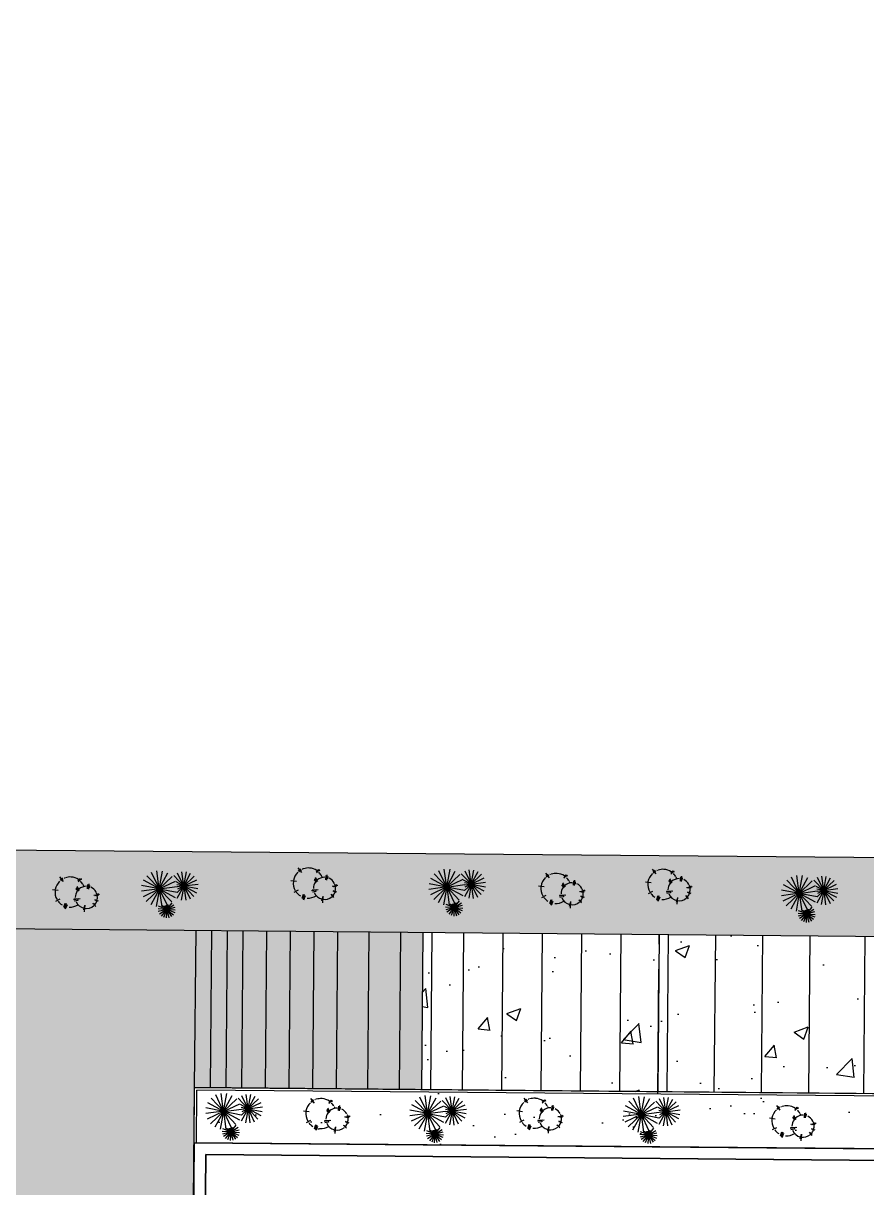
# Model space of a CAD drawing. Header units: millimetres. Extents: x 793 to 3159, y 750 to 2095.
# Drawn here: x 1218.72 to 1229.44, y 1029.66 to 1044.45 of the extents above; entities that cross this region are included whole.
import ezdxf

# ---------------------------------------------------------------- set-up
doc = ezdxf.new("R2010")
doc.units = ezdxf.units.MM
doc.linetypes.add('CENTER', pattern=[50.8, 31.75, -6.35, 6.35, -6.35])
doc.linetypes.add('CONTINUA', pattern=[0])
for name, color, linetype in [('A-BANQUETA', 8, 'Continuous'), ('A-PISOS', 252, 'Continuous'), ('A-PROY', 252, 'Continuous'), ('A-TEXTO', 2, 'Continuous'), ('A-VEGETACION', 65, 'Continuous')]:
    doc.layers.add(name, color=color, linetype=linetype)
doc.layers.add('JUNTA DE AISLAMIENTO', color=7, linetype='Continuous', true_color=0x22d6dd)
doc.layers.add('JUNTA DE CONTROL', color=7, linetype='Continuous', true_color=0xf43e0b)
doc.styles.get("Standard").update_dxf_attribs({"font": 'arial.ttf'})
doc.linetypes.add('RAYACONTX', pattern='A,0.8,["X",Standard,S=0.08,R=0,X=0.025,Y=-0.04],0', length=0.8)
pattern_1 = [(90, (-2174.8441, -711.9263), (-0.508, 0.508), [1.524, -0.508]), (180, (-2174.8441, -711.4183), (-0.508, 0.508), [1.524, -0.508])]

# ---------------------------------------------------------------- blocks, each defined once
blk = doc.blocks.new('A$C15914C01')
at = {"layer": 'A-PISOS', "linetype": 'CONTINUA', "ltscale": 0.5}
h = blk.add_hatch(dxfattribs=at)
h.set_pattern_fill('AR-CONC', color=250, scale=0.01)
h.set_pattern_definition([(50, (-2174.8441, -711.9263), (1.8218467, -0.1593909), [0.1905, -2.0955]), (355, (-2174.8441, -711.9263), (-0.3524342, 1.9105685), [0.1524, -1.6764058]), (100.451445, (-2174.6923, -711.9396), (1.4694125, 1.7511775), [0.1619001, -1.7809024]), (46.1842, (-2174.844, -711.4183), (2.7107904, -0.4204233), [0.28575, -3.14325]), (96.63556, (-2174.6182, -711.4533), (2.3740413, 2.4742612), [0.2428502, -2.671356]), (351.18415, (-2174.844, -711.4183), (2.3740413, 2.4742612), [0.2285997, -2.5145973]), (21, (-2174.5901, -711.5453), (1.5161439, -1.022652), [0.1905, -2.0955]), (326, (-2174.5901, -711.5453), (0.6180203, 1.8418797), [0.1524, -1.6764]), (71.451445, (-2174.4638, -711.6305), (2.1341642, 0.8192277), [0.1619001, -1.7808994]), (37.5, (-2174.8441, -711.9263), (0.03088603, 0.84555039), [0, -1.65608, 0, -1.7018, 0, -1.68275]), (7.5, (-2174.8441, -711.9263), (0.66819663, 1.00180575), [0, -0.97028, 0, -1.61798, 0, -0.64135]), (327.5, (-2175.4105, -711.9263), (1.35590595, -0.05728744), [0, -0.635, 0, -1.9812, 0, -2.6289]), (317.5, (-2175.6645, -711.9263), (1.4812918, 0.2542649), [0, -0.8255, 0, -1.31572, 0, -1.8669])])
h.paths.add_polyline_path([(43.817, 41.579), (52.817, 41.579), (52.817, 43.579), (43.817, 43.579)])
edge = h.paths.add_edge_path()
edge.add_line((64.825, 43.577), (58.817, 43.578))
edge.add_line((58.817, 43.578), (58.817, 41.577))
edge.add_line((58.817, 41.577), (77.968, 41.577))
edge.add_line((77.968, 41.577), (77.968, 41.149))
edge.add_line((77.968, 41.149), (82.817, 41.062))
edge.add_line((82.817, 41.062), (82.817, 42.762))
edge.add_line((82.817, 42.762), (82.817, 47.185))
edge.add_line((82.817, 47.185), (82.669, 47.185))
edge.add_line((82.669, 47.185), (82.67, 52.586))
edge.add_line((82.67, 52.586), (81.652, 52.586))
edge.add_arc((81.635, 54.586), 2, 157.4151, 270.4964, ccw=False)
edge.add_line((79.788, 55.354), (75.741, 55.319))
edge.add_line((75.741, 55.319), (74.026, 52.995))
edge.add_arc((72.719, 54.509), 2, 270.4964, 310.8129, ccw=False)
edge.add_line((72.736, 52.509), (70.742, 52.492))
edge.add_arc((70.759, 50.492), 2, 90.4964, 144.5108)
edge.add_arc((68.757, 46.667), 5, -87.2597, 85.7203, ccw=False)
edge.add_arc((68.757, 46.667), 5, 218.1661, 272.7511, ccw=False)
h = blk.add_hatch(dxfattribs=at)
h.set_pattern_fill('AR-HBONE', color=250, scale=0.005, angle=45)
h.set_pattern_definition(pattern_1)
h.paths.add_polyline_path([(40.817, 40.847), (37.817, 40.847), (37.817, 38.024), (37.817, 37.649), (39.028, 37.649), (40.817, 37.847)])
h.paths.add_polyline_path([(40.817, 37.847), (39.028, 37.649), (39.028, 34.847), (40.817, 34.847)])
h.paths.add_polyline_path([(40.817, 34.832), (39.028, 34.832), (39.028, 28.847), (40.817, 28.847)])
h.paths.add_polyline_path([(40.817, 28.847), (39.028, 28.847), (39.028, 25.847), (40.817, 25.847)])
h.paths.add_polyline_path([(40.817, 25.847), (39.028, 25.847), (39.028, 22.847), (40.817, 22.847)])
h.paths.add_polyline_path([(40.817, 22.847), (39.028, 22.847), (39.028, 19.847), (40.817, 19.847)])
h.paths.add_polyline_path([(40.817, 19.847), (39.028, 19.847), (39.028, 16.847), (40.817, 16.847)])
h.paths.add_polyline_path([(40.817, 16.847), (39.028, 16.847), (39.028, 13.847), (40.817, 13.847)])
h.paths.add_polyline_path([(40.817, 13.847), (39.028, 13.847), (39.028, 10.847), (40.817, 10.847)])
h.paths.add_polyline_path([(40.817, 10.847), (39.028, 10.847), (39.028, 7.847), (40.817, 7.847)])
h.paths.add_polyline_path([(40.817, 7.847), (39.028, 7.847), (39.028, 4.279), (40.817, 4.847)])
h.paths.add_polyline_path([(40.817, 1.847), (37.817, 1.847), (37.817, -1.153), (40.817, -1.153)])
h.paths.add_polyline_path([(40.817, -1.153), (37.817, -1.153), (37.817, -4.153), (40.817, -4.153)])
h.paths.add_polyline_path([(40.817, -4.153), (37.817, -4.153), (37.817, -7.153), (40.817, -7.153)])
h.paths.add_polyline_path([(40.817, -7.153), (37.817, -7.153), (37.817, -10.153), (40.817, -10.153)])
h.paths.add_polyline_path([(40.817, -10.153), (37.817, -10.153), (37.817, -13.153), (40.817, -13.153)])
h.paths.add_polyline_path([(40.817, -13.855), (40.817, -13.153), (37.817, -13.153), (37.817, -16.153), (39.708, -16.153), (39.708, -13.855)])
h.paths.add_polyline_path([(39.708, -16.153), (37.817, -16.153), (37.817, -19.153), (39.708, -19.153)])
h.paths.add_polyline_path([(39.618, -19.153), (37.817, -19.153), (37.817, -22.153), (39.618, -22.153)])
h.paths.add_polyline_path([(39.62, -22.153), (37.817, -22.153), (37.817, -25.153), (39.62, -25.153)])
h.paths.add_polyline_path([(39.618, -25.153), (37.817, -25.153), (37.817, -28.153), (39.618, -28.153)])
h.paths.add_polyline_path([(39.618, -28.153), (37.817, -28.153), (37.817, -31.153), (39.618, -31.153)])
h.paths.add_polyline_path([(39.618, -31.153), (37.817, -31.153), (37.817, -34.153), (39.618, -34.153)])
h.paths.add_polyline_path([(39.618, -34.153), (37.817, -34.153), (37.817, -35.102), (39.618, -35.102)])
h.paths.add_polyline_path([(40.817, -45.957), (37.817, -45.957), (37.817, -49.361), (38.327, -48.895), (38.733, -49.153), (39.171, -49.432), (40.817, -49.153)])
h.paths.add_polyline_path([(40.817, -49.153), (39.171, -49.432), (38.882, -50.35), (40.822, -50.354)])
h.paths.add_polyline_path([(40.817, 43.58), (37.817, 43.58), (37.817, 40.847), (40.817, 40.847)])
h.paths.add_polyline_path([(38.79, 4.279), (38.79, 3.656), (37.817, 3.656), (37.817, 1.847), (40.817, 1.847), (40.817, 4.847), (39.028, 4.279)])
h = blk.add_hatch(dxfattribs=at)
h.set_pattern_fill('AR-HBONE', color=250, scale=0.005, angle=45)
h.set_pattern_definition(pattern_1)
h.paths.add_polyline_path([(43.817, -45.957), (40.817, -45.957), (40.822, -50.34), (43.822, -50.368)])
h.paths.add_polyline_path([(40.929, -0.996), (40.932, 4.01), (40.936, 41.58), (43.817, 41.579), (43.817, 43.579), (40.817, 43.579), (40.817, -13.855), (43.817, -13.855), (43.817, -6.705), (41.128, -6.705), (41.128, -4.905), (43.817, -4.905), (43.817, -3.605), (43.817, -0.996)])
at = {"layer": 'A-PISOS', "color": 250, "linetype": 'CONTINUA', "ltscale": 0.5}
for p, q in [((43.817, 43.579), (43.817, 41.579)), ((46.817, 43.579), (46.817, 41.579))]:
    blk.add_line(p, q, dxfattribs=at)
blk = doc.blocks.new('AR11')
at = {"color": 0, "linetype": 'ByBlock'}
for p, q in [((0.005, 0.141), (-0.09, 0.432)), ((0.003, 0.141), (0.097, 0.432)), ((0.004, 0.141), (0.004, 0.446)), ((0.007, 0.143), (-0.284, 0.237)), ((0.006, 0.142), (-0.241, 0.322)), ((0.006, 0.142), (-0.174, 0.389)), ((0.001, 0.142), (0.248, 0.322)), ((0.001, 0.143), (0.291, 0.237)), ((0.002, 0.142), (0.182, 0.389)), ((-0.24, -0.129), (-0.302, 0.003)), ((0.007, 0.144), (-0.298, 0.144)), ((0.007, 0.145), (-0.284, 0.051)), ((-0.241, -0.129), (-0.259, 0.016)), ((0.006, 0.146), (-0.241, -0.034)), ((0.006, 0.146), (-0.174, -0.101)), ((0.005, 0.147), (-0.09, -0.144)), ((0.001, 0.146), (0.248, -0.034)), ((0.001, 0.145), (0.291, 0.051)), ((0.001, 0.144), (0.306, 0.144)), ((0.002, 0.146), (0.182, -0.101)), ((0.003, 0.147), (0.097, -0.144)), ((0.004, 0.147), (0.004, -0.158)), ((0.239, -0.197), (0.314, 0.034)), ((-0.24, -0.128), (-0.384, -0.146)), ((-0.24, -0.128), (-0.383, -0.101)), ((-0.24, -0.127), (-0.372, -0.189)), ((-0.24, -0.129), (-0.368, -0.058)), ((-0.24, -0.127), (-0.347, -0.227)), ((-0.24, -0.129), (-0.34, -0.022)), ((-0.24, -0.127), (-0.311, -0.255)), ((-0.241, -0.127), (-0.268, -0.27)), ((-0.242, -0.129), (-0.207, -0.066)), ((-0.242, -0.129), (-0.193, -0.083)), ((-0.242, -0.129), (-0.178, -0.098)), ((-0.242, -0.128), (-0.153, -0.117)), ((-0.242, -0.127), (-0.114, -0.198)), ((-0.242, -0.127), (-0.142, -0.233)), ((-0.242, -0.127), (-0.18, -0.259)), ((-0.242, -0.128), (-0.099, -0.155)), ((-0.241, -0.129), (-0.223, -0.037)), ((-0.241, -0.126), (-0.223, -0.271)), ((0.243, -0.195), (-0.001, -0.195)), ((0.242, -0.194), (0.011, -0.269)), ((0.242, -0.193), (0.045, -0.336)), ((0.242, -0.196), (0.093, -0.147)), ((0.242, -0.193), (0.099, -0.39)), ((0.242, -0.196), (0.145, -0.126)), ((0.241, -0.193), (0.166, -0.424)), ((0.242, -0.197), (0.176, -0.107)), ((0.241, -0.197), (0.204, -0.085)), ((0.238, -0.196), (0.435, -0.053)), ((0.238, -0.196), (0.469, -0.121)), ((0.238, -0.193), (0.435, -0.336)), ((0.238, -0.194), (0.469, -0.269)), ((0.238, -0.195), (0.481, -0.195)), ((0.239, -0.197), (0.382, 0)), ((0.239, -0.193), (0.314, -0.424)), ((0.239, -0.193), (0.382, -0.39)), ((0.24, -0.197), (0.24, -0.048)), ((0.24, -0.192), (0.24, -0.436))]:
    blk.add_line(p, q, dxfattribs=at)
blk = doc.blocks.new('AR12')
at = {"color": 0, "linetype": 'ByBlock'}
for p, q in [((-0.2, 0.29), (-0.282, 0.394)), ((-0.241, 0.306), (-0.271, 0.342)), ((-0.208, 0.333), (-0.241, 0.374)), ((0.177, 0.361), (0.128, 0.303)), ((0.131, 0.284), (0.205, 0.361)), ((0.21, 0.336), (0.139, 0.314)), ((-0.317, 0.087), (-0.446, 0.104)), ((0.139, 0.068), (0.082, 0.126)), ((0.147, 0.079), (0.087, 0.145)), ((0.164, 0.085), (0.109, 0.175)), ((0.347, 0.123), (0.355, 0.224)), ((0.371, 0.12), (0.38, 0.238)), ((0.39, 0.15), (0.396, 0.202)), ((0.593, 0.011), (0.503, -0.033)), ((-0.282, -0.107), (-0.38, -0.159)), ((-0.17, -0.205), (-0.197, -0.301)), ((-0.156, -0.227), (-0.175, -0.282)), ((-0.17, -0.312), (-0.134, -0.2)), ((-0.12, -0.241), (-0.161, -0.334)), ((0.175, -0.099), (0.024, -0.126)), ((0.139, -0.099), (0.033, -0.11)), ((0.123, -0.14), (0.041, -0.156)), ((0.115, -0.096), (0.123, -0.14)), ((0.259, -0.353), (0.287, -0.252)), ((0.281, -0.246), (0.268, -0.397)), ((0.53, -0.274), (0.467, -0.203)), ((0.527, -0.252), (0.467, -0.211)), ((0.615, -0.006), (0.486, -0.025)), ((0.595, -0.156), (0.511, -0.123)), ((0.579, -0.159), (0.516, -0.134)), ((0.59, -0.03), (0.53, -0.033))]:
    blk.add_line(p, q, dxfattribs=at)
for centre, radius, start, end in [((-0.051, 0.052), 0.341, 133.9023, 170.9083), ((-0.051, 0.052), 0.341, 110.5848, 113.4415), ((-0.051, 0.052), 0.341, 85.4466, 108.1043), ((-0.051, 0.052), 0.341, 55.7905, 85.1516), ((-0.051, 0.052), 0.341, 29.56, 45.4882), ((-0.051, 0.052), 0.341, 173.4791, 209.8509), ((0.317, -0.069), 0.251, 144.6692, 180), ((0.317, -0.069), 0.251, 88.3165, 133.3427), ((-0.051, 0.052), 0.341, 23.3877, 28.0838), ((0.317, -0.069), 0.251, 28.5689, 65.1111), ((0.317, -0.069), 0.251, 24.8452, 26.0197), ((0.317, -0.069), 0.251, 19.0384, 22.969), ((-0.051, 0.052), 0.341, 217.1016, 238.1203), ((-0.051, 0.052), 0.341, 266.0534, 302.0966), ((0.317, -0.069), 0.251, 201.6095, 257.48), ((0.317, -0.069), 0.251, 259.8157, 312.3368), ((0.317, -0.069), 0.251, 320.806, 341.3595), ((0.317, -0.069), 0.251, 344.2992, 6.6592)]:
    blk.add_arc(centre, radius, start, end, dxfattribs=at)
blk = doc.blocks.new('A$C3E6A45EC')
at = {"layer": 'JUNTA DE CONTROL', "linetype": 'CENTER', "ltscale": 0.05}
blk.add_line((47.423, 42.066), (47.441, 44.096), dxfattribs=at)

msp = doc.modelspace()

# ---------------------------------------------------------------- hatches: boundary and pattern name
at = {"layer": 'A-VEGETACION', "linetype": 'CONTINUA'}
h = msp.add_hatch(dxfattribs=at)
h.set_pattern_fill('AR-SAND', color=256, scale=0.02, angle=0.534047)
h.set_pattern_definition([(38.034047, (-995.446, 276.85925), (-0.04112262, 0.97848569), [0, -0.77216, 0, -0.8636, 0, -0.8255]), (8.034047, (-995.446, 276.8592), (0.8856448, 1.4419677), [0, -0.41656, 0, -0.69596, 0, -0.2667]), (328.034047, (-996.0708, 276.8534), (1.58188923, 0.0176195), [0, -0.254, 0, -0.9144, 0, -1.1938]), (318.034047, (-996.0708, 276.8534), (1.5228908, 0.4600731), [0, -0.127, 0, -0.59944, 0, -0.6858])])
edge = h.paths.add_edge_path()
edge.add_arc((1215.4348, 1035.02215), 2.04371, 176.718998, 270.626033, ccw=False)
edge.add_line((1213.39443, 1035.13912), (1213.6589, 1061.01063))
edge.add_arc((1211.6589, 1061.01063), 2, 0, 88.761636)
edge.add_line((1211.70213, 1063.01016), (1214.6771, 1062.94585))
edge.add_line((1214.6771, 1062.94585), (1214.42531, 1035.9702))
edge.add_arc((1216.4255, 1035.97039), 2.00019, 180.00541, 269.492986)
edge.add_line((1216.4078, 1033.97027), (1248.7444, 1033.68717))
edge.add_line((1248.7444, 1033.68717), (1248.74768, 1032.68737))
edge.add_line((1248.74768, 1032.68737), (1215.45713, 1032.97856))
h = msp.add_hatch(dxfattribs=at)
h.set_pattern_fill('AR-SAND', color=256, scale=0.02, angle=0.032442)
h.set_pattern_definition([(37.53244, (-1001.5859, 296.5847), (-0.03255485, 0.9788082), [0, -0.77216, 0, -0.8636, 0, -0.8255]), (7.53244, (-1001.5859, 296.5847), (0.89823466, 1.434159), [0, -0.41656, 0, -0.69596, 0, -0.2667]), (327.53244, (-1002.2107, 296.5844), (1.58198286, 0.00377012), [0, -0.254, 0, -0.9144, 0, -1.1938]), (317.53244, (-1002.2107, 296.5844), (1.5268602, 0.44672325), [0, -0.127, 0, -0.59944, 0, -0.6858])])
h.paths.add_polyline_path([(1220.92442, 1030.23059), (1257.70301, 1029.9086), (1257.70888, 1030.57857), (1220.93029, 1030.90056)])

# ---------------------------------------------------------------- linework, layer by layer
at = {"color": 250, "linetype": 'CONTINUA', "ltscale": 0.5}
for p, q in [((1220.90055, 1030.93082, 168.38412), (1220.91806, 1032.93075, 168.38412)), ((1220.90055, 1030.93082, 168.38412), (1220.91806, 1032.93075, 168.38412)), ((1221.10054, 1030.92907, 168.38412), (1221.11805, 1032.929, 168.38412)), ((1221.10054, 1030.92907, 168.38412), (1221.11805, 1032.929, 168.38412)), ((1221.30053, 1030.92732, 168.38412), (1221.31804, 1032.92725, 168.38412)), ((1221.50053, 1030.92557, 168.38412), (1221.51804, 1032.9255, 168.38412)), ((1221.80052, 1030.92295, 168.38412), (1221.81802, 1032.92287, 168.38412)), ((1222.1005, 1030.92032, 168.38412), (1222.11801, 1032.92024, 168.38412)), ((1222.40049, 1030.91769, 168.38412), (1222.418, 1032.91762, 168.38412)), ((1222.70048, 1030.91507, 168.38412), (1222.71799, 1032.91499, 168.38412)), ((1223.10047, 1030.91156, 168.38412), (1223.11798, 1032.91149, 168.38412)), ((1223.50045, 1030.90806, 168.38412), (1223.51796, 1032.90799, 168.38412)), ((1223.90044, 1030.90456, 168.38412), (1223.91794, 1032.90448, 168.38412)), ((1224.30042, 1030.90106, 168.38412), (1224.31793, 1032.90098, 168.38412)), ((1224.30042, 1030.90106, 168.38412), (1224.31793, 1032.90098, 168.38412)), ((1224.30042, 1030.90106, 168.38412), (1224.31793, 1032.90098, 168.38412)), ((1224.30042, 1030.90106, 168.38412), (1224.31793, 1032.90098, 168.38412)), ((1224.8004, 1030.89668, 168.38412), (1224.81791, 1032.89661, 168.38412)), ((1224.8004, 1030.89668, 168.38412), (1224.81791, 1032.89661, 168.38412)), ((1225.30038, 1030.8923, 168.38412), (1225.31789, 1032.89223, 168.38412)), ((1225.80036, 1030.88793, 168.38412), (1225.81787, 1032.88785, 168.38412)), ((1226.30034, 1030.88355, 168.38412), (1226.31785, 1032.88347, 168.38412)), ((1226.90032, 1030.8783, 168.38412), (1226.91783, 1032.87822, 168.38412)), ((1226.90032, 1030.8783, 168.38412), (1226.91783, 1032.87822, 168.38412)), ((1227.5003, 1030.87304, 168.38412), (1227.51781, 1032.87297, 168.38412)), ((1228.10027, 1030.86779, 168.38412), (1228.11778, 1032.86772, 168.38412)), ((1228.10027, 1030.86779, 168.38412), (1228.11778, 1032.86772, 168.38412)), ((1228.70025, 1030.86254, 168.38412), (1228.71776, 1032.86246, 168.38412)), ((1229.40022, 1030.85641, 168.38412), (1229.41773, 1032.85633, 168.38412))]:
    msp.add_line(p, q, dxfattribs=at)
at = {"layer": 'A-BANQUETA', "linetype": 'CONTINUA', "ltscale": 0.5}
for p, q in [((1216.4078, 1033.97027, 293.72089), (1248.7444, 1033.68717, 293.72089)), ((1215.39851, 1032.97907, 293.72089), (1248.73557, 1032.68721, 293.72089)), ((1220.89442, 1030.23085, 168.38412), (1220.90055, 1030.93082, 168.38412)), ((1257.73914, 1030.60831, 168.38412), (1220.90055, 1030.93082, 168.38412)), ((1220.92442, 1030.23059, 168.38412), (1220.93029, 1030.90056, 168.38412)), ((1257.70888, 1030.57857, 168.38412), (1220.93029, 1030.90056, 168.38412))]:
    msp.add_line(p, q, dxfattribs=at)
at = {"layer": 'A-PROY', "linetype": 'CONTINUA', "ltscale": 0.5}
for p, q in [((1220.89442, 1030.23085, 168.38412), (1220.57164, 993.36226, 168.38412)), ((1257.73301, 1029.90833, 168.38412), (1220.89442, 1030.23085, 168.38412))]:
    msp.add_line(p, q, dxfattribs=at)
at = {"layer": 'A-PROY', "linetype": 'CONTINUA', "ltscale": 0.5, "elevation": 168.38412}
for points in [[(1235.99866, 993.2272), (1220.57164, 993.36226), (1220.89442, 1030.23085), (1257.73301, 1029.90833), (1257.41023, 993.03975), (1241.98321, 993.17481)], [(1241.98321, 993.17481), (1257.41023, 993.03975), (1257.73301, 1029.90833), (1220.89442, 1030.23085), (1220.57164, 993.36226), (1235.99866, 993.2272)], [(1235.99858, 993.37721), (1220.72295, 993.51095), (1221.0431, 1030.07954), (1257.5817, 1029.75965), (1257.26155, 993.19105), (1241.98592, 993.32479)], [(1237.9844, 993.35982), (1238.99225, 993.351), (1239.3124, 1029.9196), (1221.0431, 1030.07954), (1220.72295, 993.51095), (1235.99858, 993.37721)]]:
    msp.add_lwpolyline(points, dxfattribs=at)
at = {"layer": 'JUNTA DE AISLAMIENTO', "linetype": 'RAYACONTX', "elevation": 380.20176}
msp.add_lwpolyline([(1329.00633, 987.40767), (1220.52782, 988.35738), (1220.90055, 1030.93082), (1257.73914, 1030.60831), (1257.38346, 989.9347), (1266.47583, 989.85507), (1266.81794, 1028.93844), (1266.21796, 1028.9437), (1266.22323, 1029.54368), (1265.62325, 1029.54894), (1265.62911, 1030.14891), (1265.02853, 1030.15418), (1265.04345, 1031.85411), (1263.84349, 1031.86464), (1263.88121, 1036.16447), (1262.68125, 1036.175), (1262.7287, 1041.58454)], dxfattribs=at)

# ---------------------------------------------------------------- block references
at = {"layer": 'A-TEXTO', "linetype": 'CONTINUA', "ltscale": 0.5}
msp.add_blockref('A$C3E6A45EC', (1179.3582, 988.78314, 293.72089), dxfattribs=at)
at = {"layer": 'A-VEGETACION', "linetype": 'ByBlock'}
for name, p, xscale, yscale, zscale, rotation in [('AR11', (1220.54684, 1033.40287, 293.72089), 0.7577890717806587, 0.7577890717806587, 0.7577890717806587, 61.77569230147143), ('AR11', (1224.19785, 1033.42607, 293.72089), 0.7577890717806587, 0.7577890717806587, 0.7577890717806587, 61.77569230147143), ('AR11', (1228.67393, 1033.34554, 293.72089), 0.7577890717806587, 0.7577890717806587, 0.7577890717806587, 61.77569230147143), ('AR11', (1221.36271, 1030.57502, 168.38412), 0.7577890717806587, 0.7577890717806587, 0.7577890717806587, 61.27408753101435), ('AR11', (1223.9538, 1030.54745, 168.38412), 0.7577890717806587, 0.7577890717806587, 0.7577890717806587, 61.27408753101435), ('AR11', (1226.66692, 1030.53651, 168.38412), 0.7577890717806587, 0.7577890717806587, 0.7577890717806587, 61.27408753101435), ('AR12', (1222.53156, 1030.57141, 168.38412), 0.5605885980122925, 0.5605885980122925, 0.5605885980122925, 359.498395229543), ('AR12', (1225.24087, 1030.57544, 168.38412), 0.5605885980122925, 0.5605885980122925, 0.5605885980122925, 359.498395229543), ('AR12', (1228.44932, 1030.48094, 168.38412), 0.5605885980122925, 0.5605885980122925, 0.5605885980122925, 359.498395229543)]:
    msp.add_blockref(name, p, dxfattribs=dict(at, xscale=xscale, yscale=yscale, zscale=zscale, rotation=rotation))
at = {"layer": 'A-VEGETACION', "linetype": 'ByBlock', "xscale": 0.5605885980122925, "yscale": 0.5605885980122925, "zscale": 0.5605885980122925}
for p in [(1219.34721, 1033.3874, 293.72089), (1222.37284, 1033.50173, 293.72089), (1225.51762, 1033.43327, 293.72089), (1226.87493, 1033.48481, 293.72089)]:
    msp.add_blockref('AR12', p, dxfattribs=at)
at = {"layer": 'JUNTA DE CONTROL', "linetype": 'CENTER', "ltscale": 0.05, "rotation": 359.5035917933524}
msp.add_blockref('A$C15914C01', (1179.60612, 989.70753, 293.72089), dxfattribs=at)

doc.saveas('drawing.dxf')
